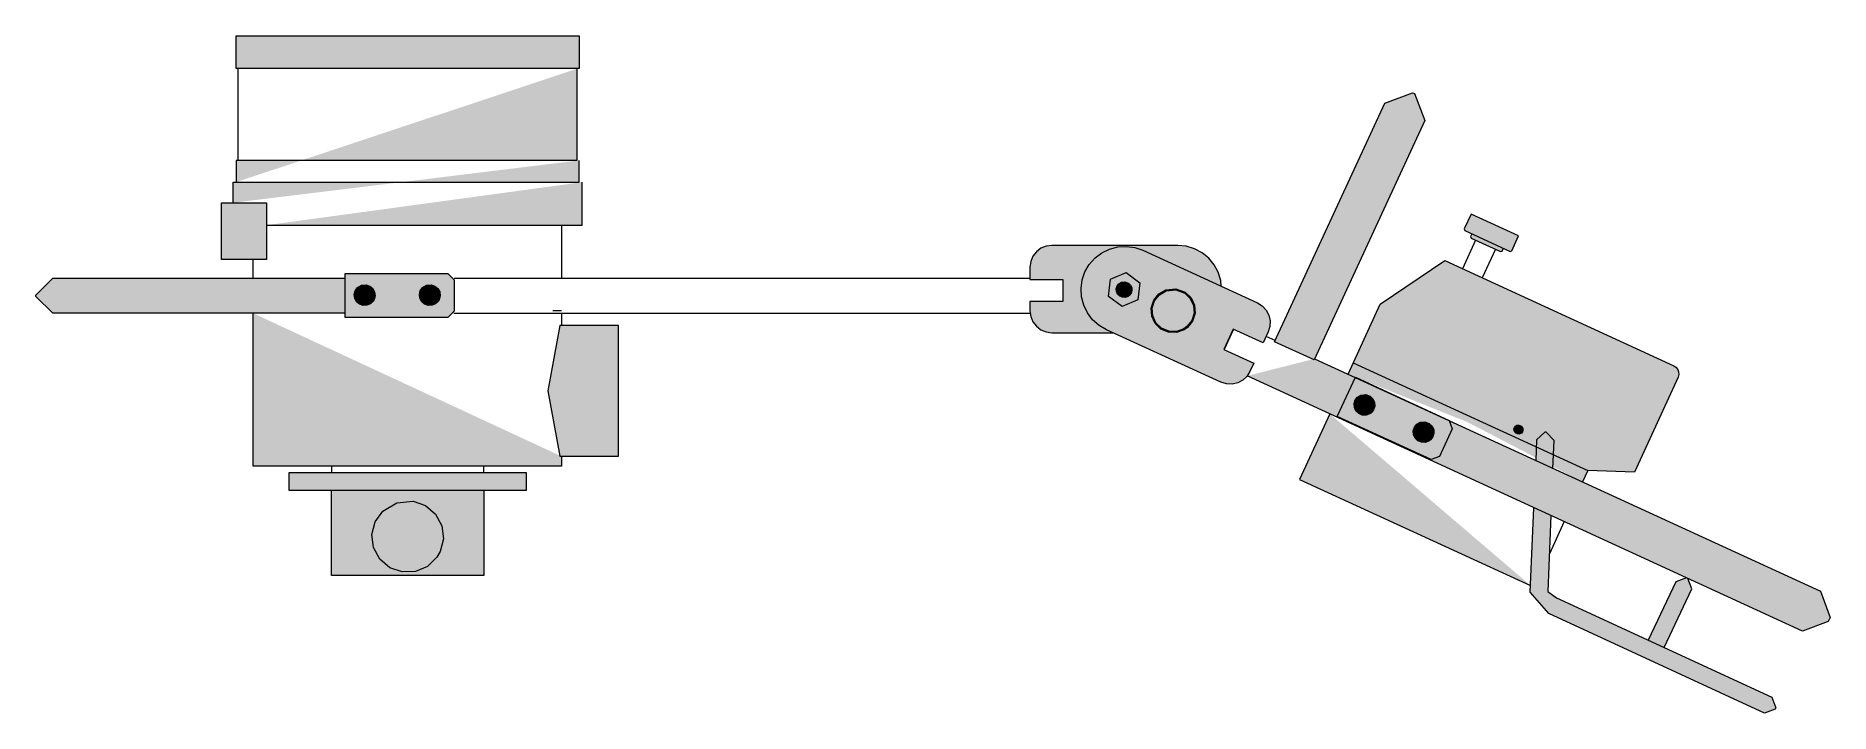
# Model space of a CAD drawing. Header units: millimetres. Extents: x 46 to 335, y 225 to 334.
import ezdxf

# ---------------------------------------------------------------- set-up
doc = ezdxf.new("R2010")
doc.units = ezdxf.units.MM
doc.header["$MEASUREMENT"] = 0
doc.layers.add('Layer 1', color=7, linetype='Continuous', lineweight=0)

msp = doc.modelspace()

# ---------------------------------------------------------------- hatches: boundary and pattern name
at = {"layer": 'Layer 1', "true_color": 0x000000, "transparency": 33554687}
h = msp.add_hatch(color=18, dxfattribs=at)
h.dxf.hatch_style = 2
h.paths.add_polyline_path([(133.53, 328.78), (78.14, 328.78), (78.14, 334.06), (133.53, 334.06), (133.53, 328.78)])
h = msp.add_hatch(color=18, dxfattribs=at)
h.dxf.hatch_style = 2
h.paths.add_polyline_path([(133.17, 328.75), (133.17, 313.96), (78.14, 313.96), (78.14, 310.44)])
h = msp.add_hatch(color=18, dxfattribs=at)
h.dxf.hatch_style = 2
h.paths.add_polyline_path([(252.15, 281.76), (245.76, 284.65), (263.58, 323.2), (268.02, 324.89), (268.37, 324.74), (270.01, 320.39), (252.15, 281.76)])
h = msp.add_hatch(color=18, dxfattribs=at)
h.dxf.hatch_style = 2
h.paths.add_polyline_path([(77.69, 307.12), (77.69, 310.44), (133.53, 310.44), (133.53, 313.96)])
h = msp.add_hatch(color=18, dxfattribs=at)
h.dxf.hatch_style = 2
h.paths.add_polyline_path([(83.04, 303.49), (133.98, 303.49), (133.98, 310.44)])
h = msp.add_hatch(color=18, dxfattribs=at)
h.dxf.hatch_style = 2
h.paths.add_polyline_path([(75.79, 307.12), (83.04, 307.12), (83.04, 297.96), (75.79, 297.96), (75.79, 307.12)])
h = msp.add_hatch(color=18, dxfattribs=at)
h.dxf.hatch_style = 2
h.paths.add_polyline_path([(277.49, 305.29), (276.38, 302.88), (276.48, 302.64), (283.81, 299.27), (284.05, 299.36), (285.16, 301.77), (277.49, 305.29)])
h = msp.add_hatch(color=18, dxfattribs=at)
h.dxf.hatch_style = 2
h.paths.add_polyline_path([(277.61, 302.12), (277.4, 301.66), (277.51, 301.42), (282.26, 299.23), (282.5, 299.32), (282.71, 299.78)])
h = msp.add_hatch(color=18, dxfattribs=at)
h.dxf.hatch_style = 2
h.paths.add_polyline_path([(237.17, 293.63), (237.08, 294.56), (236.68, 295.89), (236.02, 297.11), (235.15, 298.17), (234.08, 299.05), (232.86, 299.7), (231.53, 300.1), (230.16, 300.24), (209.82, 300.24), (208.91, 300.12), (208.06, 299.77), (207.33, 299.21), (206.77, 298.48), (206.41, 297.63), (206.29, 296.71), (206.29, 294.74), (211.59, 294.74), (211.59, 291.15), (206.29, 291.15), (206.29, 289.66), (206.41, 288.75), (206.77, 287.9), (207.33, 287.17), (208.06, 286.6), (208.91, 286.25), (209.82, 286.13), (219.69, 286.13)])
h = msp.add_hatch(color=18, dxfattribs=at)
h.dxf.hatch_style = 2
h.paths.add_polyline_path([(237.12, 278.13), (218.64, 286.62), (217.44, 287.31), (216.41, 288.23), (215.57, 289.33), (214.97, 290.58), (214.62, 291.91), (214.53, 293.29), (214.72, 294.66), (215.17, 295.97), (215.87, 297.17), (216.79, 298.2), (217.89, 299.04), (219.13, 299.64), (220.47, 299.99), (221.85, 300.08), (223.22, 299.89), (224.53, 299.44), (243.01, 290.95), (243.79, 290.46), (244.41, 289.78), (244.84, 288.97), (245.05, 288.07), (245.01, 287.15), (244.74, 286.27), (243.92, 284.48), (239.11, 286.69), (237.61, 283.43), (242.42, 281.22), (241.8, 279.86), (241.31, 279.08), (240.63, 278.46), (239.82, 278.03), (238.92, 277.82), (238, 277.86), (237.12, 278.13)])
h = msp.add_hatch(color=18, dxfattribs=at)
h.dxf.hatch_style = 2
h.paths.add_polyline_path([(95.72, 288.65), (112.36, 288.65), (113.39, 289.68), (113.39, 294.61), (112.36, 295.64), (95.72, 295.64), (95.72, 288.65)])
h = msp.add_hatch(color=18, dxfattribs=at)
h.dxf.hatch_style = 2
h.paths.add_polyline_path([(224.04, 294.19), (223.72, 291.43), (221.16, 290.34), (218.94, 292), (219.27, 294.76), (221.82, 295.85), (224.04, 294.19)])
h = msp.add_hatch(color=18, dxfattribs=at)
h.dxf.hatch_style = 2
h.paths.add_polyline_path([(257.63, 279.44), (262.81, 290.73), (273.24, 297.79), (310.2, 280.81), (310.57, 280.57), (310.85, 280.22), (311, 279.81), (311.02, 279.37), (310.9, 278.94), (303.86, 263.61), (296.33, 263.89)])
h = msp.add_hatch(color=18, dxfattribs=at)
h.dxf.hatch_style = 2
h.paths.add_polyline_path([(95.72, 289.28), (48.54, 289.28), (45.83, 291.99), (45.83, 292.21), (48.54, 294.92), (95.72, 294.92)])
h = msp.add_hatch(color=18, dxfattribs=at)
h.dxf.hatch_style = 2
h.paths.add_polyline_path([(100.58, 292.1), (100.43, 291.5), (100.28, 291.23), (99.84, 290.8), (99.27, 290.56), (98.65, 290.54), (98.06, 290.74), (97.59, 291.14), (97.3, 291.69), (97.22, 292.3), (97.37, 292.9), (97.73, 293.41), (98.39, 293.8), (99.16, 293.87), (99.74, 293.66), (100.21, 293.26), (100.5, 292.72), (100.58, 292.1)])
h = msp.add_hatch(color=18, dxfattribs=at)
h.dxf.hatch_style = 2
h.paths.add_polyline_path([(99.55, 292.92), (99.85, 292), (99.2, 291.29), (98.26, 291.49), (97.96, 292.41), (98.61, 293.12), (99.55, 292.92)])
h = msp.add_hatch(color=18, dxfattribs=at)
h.dxf.hatch_style = 2
h.paths.add_polyline_path([(99.85, 292), (99.2, 291.29), (98.26, 291.49), (97.96, 292.41), (98.61, 293.12), (99.55, 292.92), (99.85, 292)])
h = msp.add_hatch(color=18, dxfattribs=at)
h.dxf.hatch_style = 2
h.paths.add_polyline_path([(98.61, 293.12), (99.55, 292.92), (99.84, 292)])
h = msp.add_hatch(color=18, dxfattribs=at)
h.dxf.hatch_style = 2
h.paths.add_polyline_path([(111.09, 292.1), (110.94, 291.5), (110.79, 291.23), (110.34, 290.8), (109.78, 290.56), (109.16, 290.54), (108.57, 290.74), (108.1, 291.14), (107.81, 291.69), (107.73, 292.3), (107.88, 292.9), (108.23, 293.41), (108.9, 293.8), (109.66, 293.87), (110.25, 293.66), (110.72, 293.26), (111.01, 292.72), (111.09, 292.1)])
h = msp.add_hatch(color=18, dxfattribs=at)
h.dxf.hatch_style = 2
h.paths.add_polyline_path([(110.06, 292.92), (110.36, 292), (109.71, 291.29), (108.77, 291.49), (108.47, 292.41), (109.12, 293.12), (110.06, 292.92)])
h = msp.add_hatch(color=18, dxfattribs=at)
h.dxf.hatch_style = 2
h.paths.add_polyline_path([(110.36, 292), (109.71, 291.29), (108.77, 291.49), (108.47, 292.41), (109.12, 293.12), (110.06, 292.92), (110.36, 292)])
h = msp.add_hatch(color=18, dxfattribs=at)
h.dxf.hatch_style = 2
h.paths.add_polyline_path([(109.11, 293.12), (110.06, 292.92), (110.35, 292)])
h = msp.add_hatch(color=18, dxfattribs=at)
h.dxf.hatch_style = 2
h.paths.add_polyline_path([(222.6, 292.5), (222.31, 292.13), (222.12, 291.99), (221.68, 291.84), (221.21, 291.85), (220.78, 292.03), (220.44, 292.36), (220.25, 292.78), (220.22, 293.24), (220.36, 293.69), (220.65, 294.05), (221.05, 294.29), (221.63, 294.35), (222.17, 294.15), (222.51, 293.83), (222.71, 293.41), (222.74, 292.94), (222.6, 292.5)])
h = msp.add_hatch(color=18, dxfattribs=at)
h.dxf.hatch_style = 2
h.paths.add_polyline_path([(232.55, 288.02), (231.73, 287), (231.2, 286.61), (229.96, 286.17), (228.65, 286.21), (227.44, 286.72), (226.5, 287.63), (225.95, 288.81), (225.86, 290.12), (226.26, 291.37), (227.07, 292.39), (228.21, 293.05), (229.83, 293.22), (231.36, 292.67), (232.3, 291.76), (232.86, 290.58), (232.94, 289.27), (232.55, 288.02)])
h = msp.add_hatch(color=18, dxfattribs=at)
h.dxf.hatch_style = 2
h.paths.add_polyline_path([(232.4, 288.1), (231.62, 287.12), (231.11, 286.76), (229.94, 286.34), (228.69, 286.37), (227.53, 286.85), (226.63, 287.72), (226.11, 288.85), (226.03, 290.1), (226.4, 291.29), (227.18, 292.27), (228.26, 292.9), (229.81, 293.06), (231.27, 292.54), (232.17, 291.67), (232.7, 290.54), (232.78, 289.29), (232.4, 288.1)])
h = msp.add_hatch(color=18, dxfattribs=at)
h.dxf.hatch_style = 2
h.paths.add_polyline_path([(130.65, 266.18), (130.65, 264.57), (80.88, 264.57), (80.88, 289.28)])
h = msp.add_hatch(color=18, dxfattribs=at)
h.dxf.hatch_style = 2
h.paths.add_polyline_path([(130.38, 266.18), (139.85, 266.18), (139.85, 287.32), (130.38, 287.32), (128.46, 276.75), (130.38, 266.18)])
h = msp.add_hatch(color=18, dxfattribs=at)
h.dxf.hatch_style = 2
h.paths.add_polyline_path([(252.23, 281.92), (333.88, 244.38), (335.45, 240.17), (335.15, 239.52), (330.97, 237.95), (241.35, 279.16)])
h = msp.add_hatch(color=18, dxfattribs=at)
h.dxf.hatch_style = 2
h.paths.add_polyline_path([(258.47, 281.28), (296.32, 263.9), (295.47, 262.04)])
h = msp.add_hatch(color=18, dxfattribs=at)
h.dxf.hatch_style = 2
h.paths.add_polyline_path([(255.9, 272.58), (258.82, 278.93), (273.95, 271.98), (274.45, 270.62), (272.4, 266.14), (271.03, 265.64), (255.9, 272.58)])
h = msp.add_hatch(color=18, dxfattribs=at)
h.dxf.hatch_style = 2
h.paths.add_polyline_path([(261.76, 273.69), (261.38, 273.21), (261.13, 273.02), (260.54, 272.82), (259.93, 272.83), (259.35, 273.07), (258.91, 273.5), (258.65, 274.06), (258.61, 274.68), (258.79, 275.27), (259.18, 275.75), (259.71, 276.06), (260.48, 276.14), (261.2, 275.89), (261.65, 275.46), (261.91, 274.9), (261.95, 274.28), (261.76, 273.69)])
h = msp.add_hatch(color=18, dxfattribs=at)
h.dxf.hatch_style = 2
h.paths.add_polyline_path([(261.06, 273.9), (260.17, 273.52), (259.4, 274.1), (259.51, 275.06), (260.4, 275.44), (261.17, 274.86), (261.06, 273.9)])
h = msp.add_hatch(color=18, dxfattribs=at)
h.dxf.hatch_style = 2
h.paths.add_polyline_path([(261.17, 274.86), (261.06, 273.9), (260.17, 273.52), (259.4, 274.1), (259.51, 275.06), (260.4, 275.44), (261.17, 274.86)])
h = msp.add_hatch(color=18, dxfattribs=at)
h.dxf.hatch_style = 2
h.paths.add_polyline_path([(261.05, 273.9), (261.17, 274.86), (260.39, 275.44)])
h = msp.add_hatch(color=18, dxfattribs=at)
h.dxf.hatch_style = 2
h.paths.add_polyline_path([(254.68, 273.03), (249.82, 262.43), (287.11, 245.3)])
h = msp.add_hatch(color=18, dxfattribs=at)
h.dxf.hatch_style = 2
h.paths.add_polyline_path([(271.31, 269.3), (270.93, 268.82), (270.68, 268.64), (270.09, 268.43), (269.47, 268.45), (268.9, 268.69), (268.46, 269.12), (268.2, 269.68), (268.16, 270.29), (268.34, 270.88), (268.73, 271.37), (269.26, 271.68), (270.03, 271.76), (270.75, 271.5), (271.2, 271.07), (271.46, 270.51), (271.5, 269.89), (271.31, 269.3)])
h = msp.add_hatch(color=18, dxfattribs=at)
h.dxf.hatch_style = 2
h.paths.add_polyline_path([(270.6, 269.52), (269.72, 269.14), (268.95, 269.72), (269.06, 270.67), (269.95, 271.05), (270.72, 270.47), (270.6, 269.52)])
h = msp.add_hatch(color=18, dxfattribs=at)
h.dxf.hatch_style = 2
h.paths.add_polyline_path([(270.72, 270.47), (270.6, 269.52), (269.72, 269.14), (268.95, 269.72), (269.06, 270.67), (269.95, 271.05), (270.72, 270.47)])
h = msp.add_hatch(color=18, dxfattribs=at)
h.dxf.hatch_style = 2
h.paths.add_polyline_path([(270.6, 269.52), (270.71, 270.48), (269.94, 271.05)])
h = msp.add_hatch(color=18, dxfattribs=at)
h.dxf.hatch_style = 2
h.paths.add_polyline_path([(285.78, 270.15), (285.62, 269.94), (285.51, 269.86), (285.25, 269.77), (284.98, 269.78), (284.73, 269.89), (284.54, 270.07), (284.43, 270.32), (284.41, 270.59), (284.49, 270.84), (284.66, 271.05), (284.89, 271.19), (285.22, 271.22), (285.54, 271.11), (285.73, 270.92), (285.85, 270.68), (285.87, 270.41), (285.78, 270.15)])
h = msp.add_hatch(color=18, dxfattribs=at)
h.dxf.hatch_style = 2
h.paths.add_polyline_path([(290.7, 264.23), (290.88, 268.73), (289.64, 270.07), (289.41, 270.08), (288.07, 268.83), (287.93, 265.51)])
h = msp.add_hatch(color=18, dxfattribs=at)
h.dxf.hatch_style = 2
h.paths.add_polyline_path([(86.68, 260.69), (125.02, 260.69), (125.02, 263.52), (86.68, 263.52), (86.68, 260.69)])
h = msp.add_hatch(color=18, dxfattribs=at)
h.dxf.hatch_style = 2
h.paths.add_polyline_path([(118.14, 260.69), (118.14, 246.94), (93.53, 246.94), (93.53, 260.69)])
h = msp.add_hatch(color=18, dxfattribs=at)
h.dxf.hatch_style = 2
h.paths.add_polyline_path([(111.6, 252.87), (111.09, 250.81), (110.57, 249.88), (109.04, 248.4), (107.09, 247.57), (104.97, 247.5), (102.97, 248.19), (101.35, 249.57), (100.34, 251.44), (100.08, 253.54), (100.59, 255.6), (101.81, 257.34), (104.08, 258.68), (106.71, 258.91), (108.71, 258.21), (110.33, 256.84), (111.34, 254.97), (111.6, 252.87)])
h = msp.add_hatch(color=18, dxfattribs=at)
h.dxf.hatch_style = 2
h.paths.add_polyline_path([(290.39, 256.61), (289.9, 244.37), (291.26, 243.31), (326.05, 227.28), (326.69, 225.56), (326.59, 225.35), (324.88, 224.71), (290.02, 240.77), (287.05, 244.23), (287.62, 257.88)])
h = msp.add_hatch(color=18, dxfattribs=at)
h.dxf.hatch_style = 2
h.paths.add_polyline_path([(308.66, 235.29), (313.11, 244.76), (312.47, 246.44), (312.26, 246.54), (310.54, 245.92), (306.1, 236.47)])

# ---------------------------------------------------------------- linework, layer by layer
at = {"layer": 'Layer 1'}
for p, q in [((78.49, 313.96), (78.49, 328.75)), ((130.65, 303.49), (130.65, 294.92)), ((278.23, 301.08), (276.11, 296.47)), ((281.42, 299.62), (279.3, 295.01)), ((80.88, 294.92), (80.88, 297.96)), ((113.34, 294.92), (206.29, 294.92)), ((98.25, 291.49), (99.2, 291.29)), ((108.76, 291.49), (109.7, 291.29)), ((129.28, 289.74), (130.65, 289.74)), ((113.31, 289.28), (206.34, 289.28)), ((130.65, 289.28), (130.65, 287.32)), ((239.12, 286.68), (237.62, 283.42)), ((245.85, 284.85), (244.4, 285.52)), ((260.16, 273.53), (259.39, 274.1)), ((269.71, 269.14), (268.94, 269.72)), ((93.53, 264.57), (93.53, 263.52)), ((118.14, 263.52), (118.14, 264.57)), ((292.52, 255.63), (290.14, 250.44))]:
    msp.add_line(p, q, dxfattribs=at)
for points in [[(133.53, 328.78), (78.14, 328.78), (78.14, 334.06), (133.53, 334.06), (133.53, 328.78)], [(133.17, 328.75), (133.17, 313.96), (78.14, 313.96), (78.14, 310.44)], [(252.15, 281.76), (245.76, 284.65), (263.58, 323.2), (268.02, 324.89), (268.37, 324.74), (270.01, 320.39), (252.15, 281.76)], [(77.69, 307.12), (77.69, 310.44), (133.53, 310.44), (133.53, 313.96)], [(83.04, 303.49), (133.98, 303.49), (133.98, 310.44)], [(75.79, 307.12), (83.04, 307.12), (83.04, 297.96), (75.79, 297.96), (75.79, 307.12)], [(277.49, 305.29), (276.38, 302.88), (276.48, 302.64), (283.81, 299.27), (284.05, 299.36), (285.16, 301.77), (277.49, 305.29)], [(277.61, 302.12), (277.4, 301.66), (277.51, 301.42), (282.26, 299.23), (282.5, 299.32), (282.71, 299.78)], [(237.17, 293.63), (237.08, 294.56), (236.68, 295.89), (236.02, 297.11), (235.15, 298.17), (234.08, 299.05), (232.86, 299.7), (231.53, 300.1), (230.16, 300.24), (209.82, 300.24), (208.91, 300.12), (208.06, 299.77), (207.33, 299.21), (206.77, 298.48), (206.41, 297.63), (206.29, 296.71), (206.29, 294.74), (211.59, 294.74), (211.59, 291.15), (206.29, 291.15), (206.29, 289.66), (206.41, 288.75), (206.77, 287.9), (207.33, 287.17), (208.06, 286.6), (208.91, 286.25), (209.82, 286.13), (219.69, 286.13)], [(237.12, 278.13), (218.64, 286.62), (217.44, 287.31), (216.41, 288.23), (215.57, 289.33), (214.97, 290.58), (214.62, 291.91), (214.53, 293.29), (214.72, 294.66), (215.17, 295.97), (215.87, 297.17), (216.79, 298.2), (217.89, 299.04), (219.13, 299.64), (220.47, 299.99), (221.85, 300.08), (223.22, 299.89), (224.53, 299.44), (243.01, 290.95), (243.79, 290.46), (244.41, 289.78), (244.84, 288.97), (245.05, 288.07), (245.01, 287.15), (244.74, 286.27), (243.92, 284.48), (239.11, 286.69), (237.61, 283.43), (242.42, 281.22), (241.8, 279.86), (241.31, 279.08), (240.63, 278.46), (239.82, 278.03), (238.92, 277.82), (238, 277.86), (237.12, 278.13)], [(95.72, 288.65), (112.36, 288.65), (113.39, 289.68), (113.39, 294.61), (112.36, 295.64), (95.72, 295.64), (95.72, 288.65)], [(224.04, 294.19), (223.72, 291.43), (221.16, 290.34), (218.94, 292), (219.27, 294.76), (221.82, 295.85), (224.04, 294.19)], [(257.63, 279.44), (262.81, 290.73), (273.24, 297.79), (310.2, 280.81), (310.57, 280.57), (310.85, 280.22), (311, 279.81), (311.02, 279.37), (310.9, 278.94), (303.86, 263.61), (296.33, 263.89)], [(95.72, 289.28), (48.54, 289.28), (45.83, 291.99), (45.83, 292.21), (48.54, 294.92), (95.72, 294.92)], [(100.58, 292.1), (100.43, 291.5), (100.28, 291.23), (99.84, 290.8), (99.27, 290.56), (98.65, 290.54), (98.06, 290.74), (97.59, 291.14), (97.3, 291.69), (97.22, 292.3), (97.37, 292.9), (97.73, 293.41), (98.39, 293.8), (99.16, 293.87), (99.74, 293.66), (100.21, 293.26), (100.5, 292.72), (100.58, 292.1)], [(99.55, 292.92), (99.85, 292), (99.2, 291.29), (98.26, 291.49), (97.96, 292.41), (98.61, 293.12), (99.55, 292.92)], [(99.85, 292), (99.2, 291.29), (98.26, 291.49), (97.96, 292.41), (98.61, 293.12), (99.55, 292.92), (99.85, 292)], [(98.61, 293.12), (99.55, 292.92), (99.84, 292)], [(111.09, 292.1), (110.94, 291.5), (110.79, 291.23), (110.34, 290.8), (109.78, 290.56), (109.16, 290.54), (108.57, 290.74), (108.1, 291.14), (107.81, 291.69), (107.73, 292.3), (107.88, 292.9), (108.23, 293.41), (108.9, 293.8), (109.66, 293.87), (110.25, 293.66), (110.72, 293.26), (111.01, 292.72), (111.09, 292.1)], [(110.06, 292.92), (110.36, 292), (109.71, 291.29), (108.77, 291.49), (108.47, 292.41), (109.12, 293.12), (110.06, 292.92)], [(110.36, 292), (109.71, 291.29), (108.77, 291.49), (108.47, 292.41), (109.12, 293.12), (110.06, 292.92), (110.36, 292)], [(109.11, 293.12), (110.06, 292.92), (110.35, 292)], [(222.6, 292.5), (222.31, 292.13), (222.12, 291.99), (221.68, 291.84), (221.21, 291.85), (220.78, 292.03), (220.44, 292.36), (220.25, 292.78), (220.22, 293.24), (220.36, 293.69), (220.65, 294.05), (221.05, 294.29), (221.63, 294.35), (222.17, 294.15), (222.51, 293.83), (222.71, 293.41), (222.74, 292.94), (222.6, 292.5)], [(232.55, 288.02), (231.73, 287), (231.2, 286.61), (229.96, 286.17), (228.65, 286.21), (227.44, 286.72), (226.5, 287.63), (225.95, 288.81), (225.86, 290.12), (226.26, 291.37), (227.07, 292.39), (228.21, 293.05), (229.83, 293.22), (231.36, 292.67), (232.3, 291.76), (232.86, 290.58), (232.94, 289.27), (232.55, 288.02)], [(232.4, 288.1), (231.62, 287.12), (231.11, 286.76), (229.94, 286.34), (228.69, 286.37), (227.53, 286.85), (226.63, 287.72), (226.11, 288.85), (226.03, 290.1), (226.4, 291.29), (227.18, 292.27), (228.26, 292.9), (229.81, 293.06), (231.27, 292.54), (232.17, 291.67), (232.7, 290.54), (232.78, 289.29), (232.4, 288.1)], [(130.65, 266.18), (130.65, 264.57), (80.88, 264.57), (80.88, 289.28)], [(130.38, 266.18), (139.85, 266.18), (139.85, 287.32), (130.38, 287.32), (128.46, 276.75), (130.38, 266.18)], [(252.23, 281.92), (333.88, 244.38), (335.45, 240.17), (335.15, 239.52), (330.97, 237.95), (241.35, 279.16)], [(258.47, 281.28), (296.32, 263.9), (295.47, 262.04)], [(255.9, 272.58), (258.82, 278.93), (273.95, 271.98), (274.45, 270.62), (272.4, 266.14), (271.03, 265.64), (255.9, 272.58)], [(261.76, 273.69), (261.38, 273.21), (261.13, 273.02), (260.54, 272.82), (259.93, 272.83), (259.35, 273.07), (258.91, 273.5), (258.65, 274.06), (258.61, 274.68), (258.79, 275.27), (259.18, 275.75), (259.71, 276.06), (260.48, 276.14), (261.2, 275.89), (261.65, 275.46), (261.91, 274.9), (261.95, 274.28), (261.76, 273.69)], [(261.06, 273.9), (260.17, 273.52), (259.4, 274.1), (259.51, 275.06), (260.4, 275.44), (261.17, 274.86), (261.06, 273.9)], [(261.17, 274.86), (261.06, 273.9), (260.17, 273.52), (259.4, 274.1), (259.51, 275.06), (260.4, 275.44), (261.17, 274.86)], [(261.05, 273.9), (261.17, 274.86), (260.39, 275.44)], [(254.68, 273.03), (249.82, 262.43), (287.11, 245.3)], [(271.31, 269.3), (270.93, 268.82), (270.68, 268.64), (270.09, 268.43), (269.47, 268.45), (268.9, 268.69), (268.46, 269.12), (268.2, 269.68), (268.16, 270.29), (268.34, 270.88), (268.73, 271.37), (269.26, 271.68), (270.03, 271.76), (270.75, 271.5), (271.2, 271.07), (271.46, 270.51), (271.5, 269.89), (271.31, 269.3)], [(270.6, 269.52), (269.72, 269.14), (268.95, 269.72), (269.06, 270.67), (269.95, 271.05), (270.72, 270.47), (270.6, 269.52)], [(270.72, 270.47), (270.6, 269.52), (269.72, 269.14), (268.95, 269.72), (269.06, 270.67), (269.95, 271.05), (270.72, 270.47)], [(270.6, 269.52), (270.71, 270.48), (269.94, 271.05)], [(285.78, 270.15), (285.62, 269.94), (285.51, 269.86), (285.25, 269.77), (284.98, 269.78), (284.73, 269.89), (284.54, 270.07), (284.43, 270.32), (284.41, 270.59), (284.49, 270.84), (284.66, 271.05), (284.89, 271.19), (285.22, 271.22), (285.54, 271.11), (285.73, 270.92), (285.85, 270.68), (285.87, 270.41), (285.78, 270.15)], [(290.7, 264.23), (290.88, 268.73), (289.64, 270.07), (289.41, 270.08), (288.07, 268.83), (287.93, 265.51)], [(86.68, 260.69), (125.02, 260.69), (125.02, 263.52), (86.68, 263.52), (86.68, 260.69)], [(118.14, 260.69), (118.14, 246.94), (93.53, 246.94), (93.53, 260.69)], [(111.6, 252.87), (111.09, 250.81), (110.57, 249.88), (109.04, 248.4), (107.09, 247.57), (104.97, 247.5), (102.97, 248.19), (101.35, 249.57), (100.34, 251.44), (100.08, 253.54), (100.59, 255.6), (101.81, 257.34), (104.08, 258.68), (106.71, 258.91), (108.71, 258.21), (110.33, 256.84), (111.34, 254.97), (111.6, 252.87)], [(290.39, 256.61), (289.9, 244.37), (291.26, 243.31), (326.05, 227.28), (326.69, 225.56), (326.59, 225.35), (324.88, 224.71), (290.02, 240.77), (287.05, 244.23), (287.62, 257.88)], [(308.66, 235.29), (313.11, 244.76), (312.47, 246.44), (312.26, 246.54), (310.54, 245.92), (306.1, 236.47)]]:
    msp.add_lwpolyline(points, dxfattribs=at)

doc.saveas('drawing.dxf')
